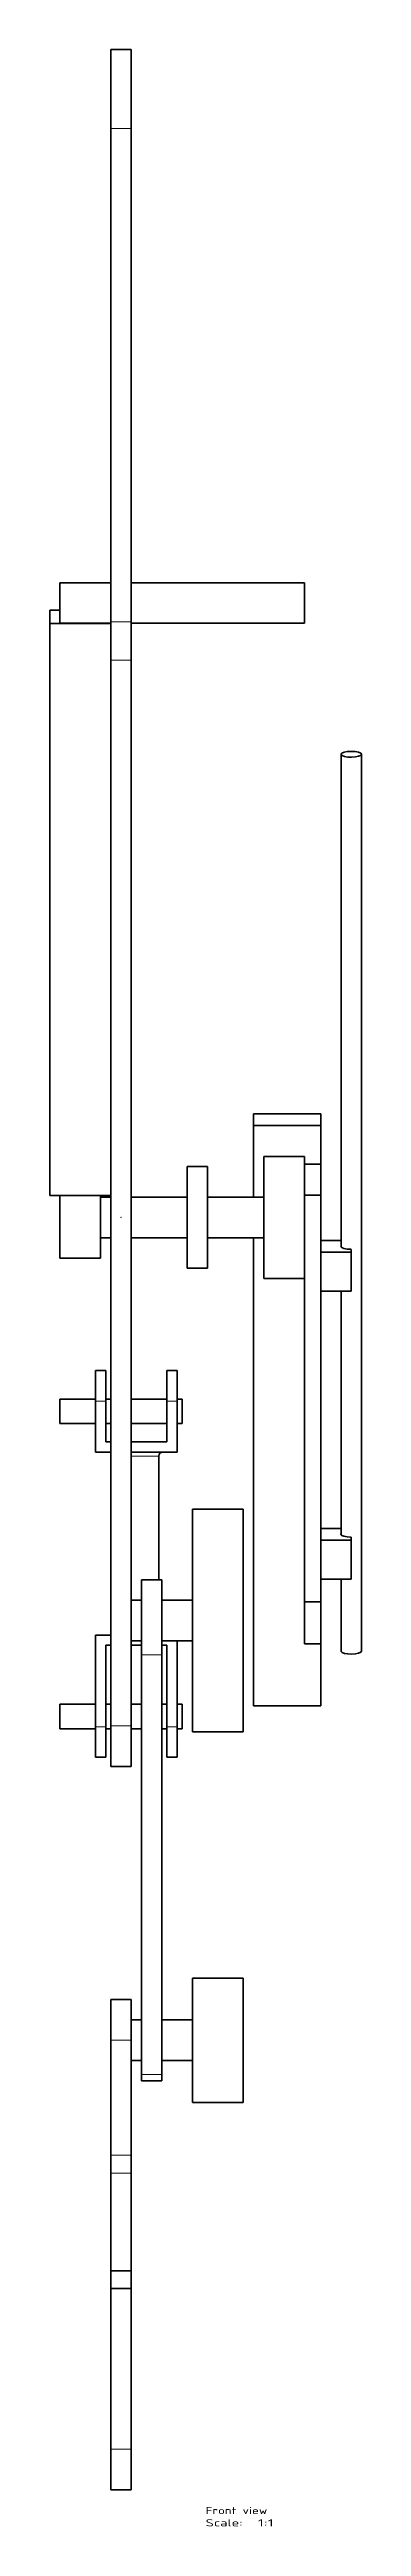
# Model space of a CAD drawing. Extents: x -1303 to 5084, y -25 to 1462.
# Drawn here: x 4931 to 5084, y 4 to 1221 of the extents above; entities that cross this region are included whole.
import ezdxf
from ezdxf.enums import TextEntityAlignment as Align

# ---------------------------------------------------------------- set-up
doc = ezdxf.new("R2010")
doc.units = 0
doc.layers.get('0').update_dxf_attribs({"lineweight": 13})
doc.styles.get("Standard").update_dxf_attribs({"font": 'isocp.shx'})

# ---------------------------------------------------------------- blocks, each defined once
blk = doc.blocks.new('BLOCK23')
at = {"color": 7, "lineweight": 13}
for s, p, p2 in [('Front view', (189.3, -939.2), (219.6, -939.2)), ('Scale:', (189.3, -945.2), (207.5, -945.2)), ('  1:1', (207.5, -945.2), (222.7, -945.2))]:
    blk.add_text(s, height=3.5, dxfattribs=at).set_placement(p, p2, align=Align.FIT)
blk = doc.blocks.new('BLOCK24')
at = {"color": 7, "lineweight": 35, "ltscale": 0.32899}
for p, q in [((142.8, 258.9), (142.8, 272.1)), ((152.8, 258.9), (152.8, 272.1))]:
    blk.add_line(p, q, dxfattribs=at)
at = {"color": 7, "lineweight": 35, "ltscale": 0.25}
for p, q in [((142.8, 272.1), (152.8, 272.1)), ((180.3, -276.9), (190.3, -276.9)), ((245.8, -313.3), (255.8, -313.3)), ((180.3, -326.9), (190.3, -326.9)), ((245.8, -454.8), (255.8, -454.8)), ((157.8, -480), (167.8, -480)), ((142.8, -571.7), (152.8, -571.7)), ((142.8, -686.3), (152.8, -686.3)), ((157.8, -726.3), (167.8, -726.3)), ((142.8, -797.1), (142.8, -787.1)), ((142.8, -819.6), (152.8, -819.6)), ((142.8, -828.3), (152.8, -828.3)), ((142.8, -927.3), (152.8, -927.3))]:
    blk.add_line(p, q, dxfattribs=at)
at = {"color": 7, "lineweight": 35}
for p, q in [((142.8, 233.3), (142.8, 258.9)), ((152.8, 233.3), (152.8, 258.9)), ((142.8, -9.2), (142.8, 233.3)), ((152.8, -9.2), (152.8, 233.3)), ((117.8, 9.9), (142.8, 9.9)), ((152.8, 9.9), (237.8, 9.9)), ((142.8, -10), (112.8, -10)), ((112.8, -291.1), (112.8, -10)), ((117.8, -9.9), (142.8, -9.9)), ((152.8, -9.9), (237.8, -9.9)), ((142.8, -551.7), (142.8, -28)), ((152.8, -551.7), (152.8, -28)), ((255.8, -74.3), (255.8, -316.4)), ((265.8, -74.3), (265.8, -515.1)), ((212.8, -251), (245.8, -251)), ((212.8, -256.7), (245.8, -256.7)), ((212.8, -291.9), (212.8, -256.7)), ((180.3, -326.9), (180.3, -276.9)), ((190.3, -326.9), (190.3, -276.9)), ((217.8, -271.9), (237.8, -271.9)), ((217.8, -331.9), (217.8, -271.9)), ((237.8, -331.9), (237.8, -271.9)), ((142.8, -291.1), (112.8, -291.1)), ((117.8, -321.9), (117.8, -291.1)), ((137.8, -321.9), (137.8, -291.1)), ((152.8, -291.9), (180.3, -291.9)), ((190.3, -291.9), (217.8, -291.9)), ((237.8, -490.9), (237.8, -290.9)), ((237.8, -291.9), (237.8, -311.9)), ((245.8, -490.9), (245.8, -290.9)), ((152.8, -311.9), (180.3, -311.9)), ((190.3, -311.9), (217.8, -311.9)), ((212.8, -542), (212.8, -311.9)), ((117.8, -321.9), (137.8, -321.9)), ((217.8, -331.9), (237.8, -331.9)), ((255.8, -338.2), (255.8, -457.9)), ((135.3, -392.2), (135.3, -417.2)), ((175.3, -392.2), (175.3, -417.2)), ((175.3, -417.2), (155.3, -417.2)), ((166.3, -419.2), (166.3, -480)), ((182.8, -554.7), (182.8, -445.3)), ((182.8, -445.3), (207.8, -445.3)), ((207.8, -554.7), (207.8, -445.3)), ((157.8, -516.9), (157.8, -480)), ((167.8, -516.9), (167.8, -480)), ((255.8, -479.7), (255.8, -515.1)), ((237.8, -490.9), (237.8, -511.4)), ((245.8, -490.9), (245.8, -511.4)), ((135.3, -552.2), (135.3, -507.2)), ((175.3, -510), (175.3, -552.2)), ((140.3, -512.2), (140.3, -552.2)), ((157.8, -723.2), (157.8, -516.9)), ((167.8, -723.2), (167.8, -516.9)), ((170.3, -552.2), (170.3, -512.2)), ((245.8, -511.4), (245.8, -542)), ((212.8, -542), (245.8, -542)), ((142.8, -571.7), (142.8, -551.7)), ((152.8, -571.7), (152.8, -551.7)), ((182.8, -554.7), (207.8, -554.7)), ((182.8, -736.9), (182.8, -675.8)), ((182.8, -675.8), (207.8, -675.8)), ((207.8, -736.9), (207.8, -675.8)), ((142.8, -706.3), (142.8, -686.3)), ((152.8, -706.3), (152.8, -686.3)), ((142.8, -762.8), (142.8, -706.3)), ((152.8, -762.8), (152.8, -706.3)), ((182.8, -736.9), (207.8, -736.9)), ((142.8, -819.6), (142.8, -771.6)), ((152.8, -819.6), (152.8, -771.6)), ((142.8, -907.3), (142.8, -828.3)), ((152.8, -907.3), (152.8, -828.3)), ((142.8, -927.3), (142.8, -907.3)), ((152.8, -927.3), (152.8, -907.3))]:
    blk.add_line(p, q, dxfattribs=at)
at = {"color": 7, "lineweight": 13, "ltscale": 0.25}
for p, q in [((142.8, 233.3), (152.8, 233.3)), ((142.8, -9.2), (152.8, -9.2)), ((142.8, -28), (152.8, -28)), ((157.8, -516.9), (167.8, -516.9)), ((142.8, -551.7), (152.8, -551.7)), ((142.8, -706.3), (152.8, -706.3)), ((157.8, -723.2), (167.8, -723.2)), ((142.8, -762.8), (152.8, -762.8)), ((142.8, -771.6), (152.8, -771.6)), ((142.8, -907.3), (152.8, -907.3))]:
    blk.add_line(p, q, dxfattribs=at)
at = {"color": 7, "lineweight": 35, "ltscale": 0.4975}
for p, q in [((117.8, -9.9), (117.8, 9.9)), ((237.8, -9.9), (237.8, 9.9))]:
    blk.add_line(p, q, dxfattribs=at)
at = {"color": 7, "lineweight": 35, "ltscale": 0.125}
for p, q in [((117.8, -3.4), (112.8, -3.4)), ((140.3, -377.2), (135.3, -377.2)), ((170.3, -377.2), (175.3, -377.2)), ((152.8, -490), (157.8, -490)), ((152.8, -510), (157.8, -510)), ((152.8, -553.2), (157.8, -553.2)), ((140.3, -567.2), (135.3, -567.2)), ((175.3, -567.2), (170.3, -567.2)), ((152.8, -716.3), (157.8, -716.3))]:
    blk.add_line(p, q, dxfattribs=at)
at = {"color": 7, "lineweight": 35, "ltscale": 0.164495}
blk.add_line((112.8, -10), (112.8, -3.4), dxfattribs=at)
at = {"color": 7, "lineweight": 35, "ltscale": 0.469846}
for p, q in [((142.8, -28), (142.8, -9.2)), ((152.8, -28), (152.8, -9.2))]:
    blk.add_line(p, q, dxfattribs=at)
at = {"color": 7, "lineweight": 35, "ltscale": 0.142602}
for p, q in [((212.8, -256.7), (212.8, -251)), ((245.8, -251), (245.8, -256.7))]:
    blk.add_line(p, q, dxfattribs=at)
at = {"color": 7, "lineweight": 35, "ltscale": 0.476003}
blk.add_line((245.8, -256.7), (245.8, -275.7), dxfattribs=at)
at = {"color": 7, "lineweight": 35, "ltscale": 0.2}
for p, q in [((237.8, -275.7), (245.8, -275.7)), ((237.8, -290.9), (245.8, -290.9)), ((237.8, -490.9), (245.8, -490.9)), ((237.8, -511.4), (245.8, -511.4))]:
    blk.add_line(p, q, dxfattribs=at)
at = {"color": 7, "lineweight": 35, "ltscale": 0.341236}
blk.add_line((237.8, -277.3), (237.8, -290.9), dxfattribs=at)
at = {"color": 7, "lineweight": 35, "ltscale": 0.379561}
blk.add_line((245.8, -275.7), (245.8, -290.9), dxfattribs=at)
at = {"color": 7, "lineweight": 35, "ltscale": 0.125002}
for p, q in [((137.8, -291.9), (142.8, -291.9)), ((137.8, -311.9), (142.8, -311.9))]:
    blk.add_line(p, q, dxfattribs=at)
at = {"color": 7, "lineweight": 35, "ltscale": 0.375}
for p, q in [((260.8, -319), (245.8, -319)), ((260.8, -338.2), (245.8, -338.2)), ((155.3, -412.2), (170.3, -412.2)), ((260.8, -460.5), (245.8, -460.5)), ((260.8, -479.7), (245.8, -479.7)), ((167.8, -490), (182.8, -490)), ((167.8, -510), (182.8, -510)), ((167.8, -716.3), (182.8, -716.3))]:
    blk.add_line(p, q, dxfattribs=at)
at = {"color": 7, "lineweight": 35, "ltscale": 0.034938}
for p, q in [((260.8, -319), (260.8, -317.6)), ((260.8, -460.5), (260.8, -459.1))]:
    blk.add_line(p, q, dxfattribs=at)
at = {"color": 7, "lineweight": 35, "ltscale": 0.479233}
for p, q in [((260.8, -319), (260.8, -338.2)), ((260.8, -479.7), (260.8, -460.5))]:
    blk.add_line(p, q, dxfattribs=at)
at = {"color": 7, "lineweight": 35, "ltscale": 0.37498}
for p, q in [((135.3, -377.2), (135.3, -392.2)), ((140.3, -392.2), (140.3, -377.2)), ((170.3, -392.2), (170.3, -377.2)), ((175.3, -377.2), (175.3, -392.2))]:
    blk.add_line(p, q, dxfattribs=at)
at = {"color": 7, "lineweight": 35, "ltscale": 0.4375}
for p, q in [((117.8, -391.2), (135.3, -391.2)), ((117.8, -403.2), (135.3, -403.2)), ((117.8, -541.2), (135.3, -541.2)), ((117.8, -553.2), (135.3, -553.2))]:
    blk.add_line(p, q, dxfattribs=at)
at = {"color": 7, "lineweight": 35, "ltscale": 0.3}
for p, q in [((117.8, -403.2), (117.8, -391.2)), ((177.8, -403.2), (177.8, -391.2)), ((117.8, -553.2), (117.8, -541.2)), ((177.8, -553.2), (177.8, -541.2))]:
    blk.add_line(p, q, dxfattribs=at)
at = {"color": 7, "lineweight": 13, "ltscale": 0.125}
for p, q in [((140.3, -392.2), (135.3, -392.2)), ((170.3, -392.2), (175.3, -392.2)), ((140.3, -552.2), (135.3, -552.2)), ((175.3, -552.2), (170.3, -552.2))]:
    blk.add_line(p, q, dxfattribs=at)
at = {"color": 7, "lineweight": 35, "ltscale": 0.062502}
blk.add_line((140.3, -391.2), (142.8, -391.2), dxfattribs=at)
at = {"color": 7, "lineweight": 35, "ltscale": 0.5}
for p, q in [((140.3, -412.2), (140.3, -392.2)), ((170.3, -412.2), (170.3, -392.2))]:
    blk.add_line(p, q, dxfattribs=at)
at = {"color": 7, "lineweight": 35, "ltscale": 0.437498}
blk.add_line((152.8, -391.2), (170.3, -391.2), dxfattribs=at)
at = {"color": 7, "lineweight": 35, "ltscale": 0.0625}
for p, q in [((175.3, -391.2), (177.8, -391.2)), ((175.3, -403.2), (177.8, -403.2)), ((170.3, -512.2), (167.8, -512.2)), ((175.3, -541.2), (177.8, -541.2)), ((140.3, -553.2), (142.8, -553.2)), ((167.8, -553.2), (170.3, -553.2)), ((175.3, -553.2), (177.8, -553.2))]:
    blk.add_line(p, q, dxfattribs=at)
at = {"color": 7, "lineweight": 35, "ltscale": 0.062501}
for p, q in [((140.3, -403.2), (142.8, -403.2)), ((142.8, -412.2), (140.3, -412.2)), ((142.8, -512.2), (140.3, -512.2)), ((140.3, -541.2), (142.8, -541.2))]:
    blk.add_line(p, q, dxfattribs=at)
at = {"color": 7, "lineweight": 35, "ltscale": 0.437499}
blk.add_line((152.8, -403.2), (170.3, -403.2), dxfattribs=at)
at = {"color": 7, "lineweight": 35, "ltscale": 0.062499}
for p, q in [((155.3, -412.2), (152.8, -412.2)), ((152.8, -417.2), (155.3, -417.2)), ((167.8, -541.2), (170.3, -541.2))]:
    blk.add_line(p, q, dxfattribs=at)
at = {"color": 7, "lineweight": 35, "ltscale": 0.187501}
for p, q in [((135.3, -417.2), (142.8, -417.2)), ((135.3, -507.2), (142.8, -507.2))]:
    blk.add_line(p, q, dxfattribs=at)
at = {"color": 7, "lineweight": 13, "ltscale": 0.0625}
blk.add_line((152.8, -419.2), (155.3, -419.2), dxfattribs=at)
at = {"color": 7, "lineweight": 13, "ltscale": 0.275}
blk.add_line((155.3, -419.2), (166.3, -419.2), dxfattribs=at)
at = {"color": 7, "lineweight": 35, "ltscale": 0.124999}
for p, q in [((157.8, -512.2), (152.8, -512.2)), ((152.8, -541.2), (157.8, -541.2))]:
    blk.add_line(p, q, dxfattribs=at)
at = {"color": 7, "lineweight": 35, "ltscale": 0.37502}
for p, q in [((135.3, -552.2), (135.3, -567.2)), ((140.3, -567.2), (140.3, -552.2)), ((170.3, -552.2), (170.3, -567.2)), ((175.3, -567.2), (175.3, -552.2))]:
    blk.add_line(p, q, dxfattribs=at)
at = {"color": 7, "lineweight": 35, "ltscale": 0.125001}
blk.add_line((152.8, -696.3), (157.8, -696.3), dxfattribs=at)
at = {"color": 7, "lineweight": 35, "ltscale": 0.374999}
blk.add_line((167.8, -696.3), (182.8, -696.3), dxfattribs=at)
at = {"color": 7, "lineweight": 35, "ltscale": 0.07699}
for p, q in [((157.8, -726.3), (157.8, -723.2)), ((167.8, -726.3), (167.8, -723.2))]:
    blk.add_line(p, q, dxfattribs=at)
at = {"color": 7, "lineweight": 35, "ltscale": 0.218655}
for p, q in [((142.8, -771.6), (142.8, -762.8)), ((152.8, -771.6), (152.8, -762.8)), ((142.8, -828.3), (142.8, -819.6)), ((152.8, -828.3), (152.8, -819.6))]:
    blk.add_line(p, q, dxfattribs=at)
at = {"color": 7, "lineweight": 35}
for centre, start, end in [((142.3, -419.2), 75.5205, 89.9999), ((168.3, -419.2), 90, 180)]:
    blk.add_arc(centre, 2, start, end, dxfattribs=at)
for centre, major_axis, start_param, end_param in [((260.8, -74.3), (-5, 0), 3.141593, 6.283185), ((260.8, -74.3), (-5, 0), 0.057652, 3.141593), ((260.8, -74.3), (-5, 0), 0, 0.057652), ((260.8, -316.1), (5.1, 0), 2.943598, 3.141593), ((260.8, -316.1), (5.1, 0), 3.141593, 4.712389), ((260.8, -457.6), (5.1, 0), 2.943598, 3.141593), ((260.8, -457.6), (5.1, 0), 3.141593, 4.712389), ((260.8, -515.1), (-5, 0), 0.057652, 3.141593), ((260.8, -515.1), (-5, 0), 0, 0.057652)]:
    blk.add_ellipse(centre, major_axis=major_axis, ratio=0.285205, start_param=start_param, end_param=end_param, dxfattribs=at)
at = {"color": 7, "lineweight": 5}
blk.add_point((147.8, -301.9), dxfattribs=at)

msp = doc.modelspace()

# ---------------------------------------------------------------- block references
at = {"lineweight": 0}
for name in ['BLOCK24', 'BLOCK23']:
    msp.add_blockref(name, (4818.5, 949.1), dxfattribs=at)

doc.saveas('drawing.dxf')
